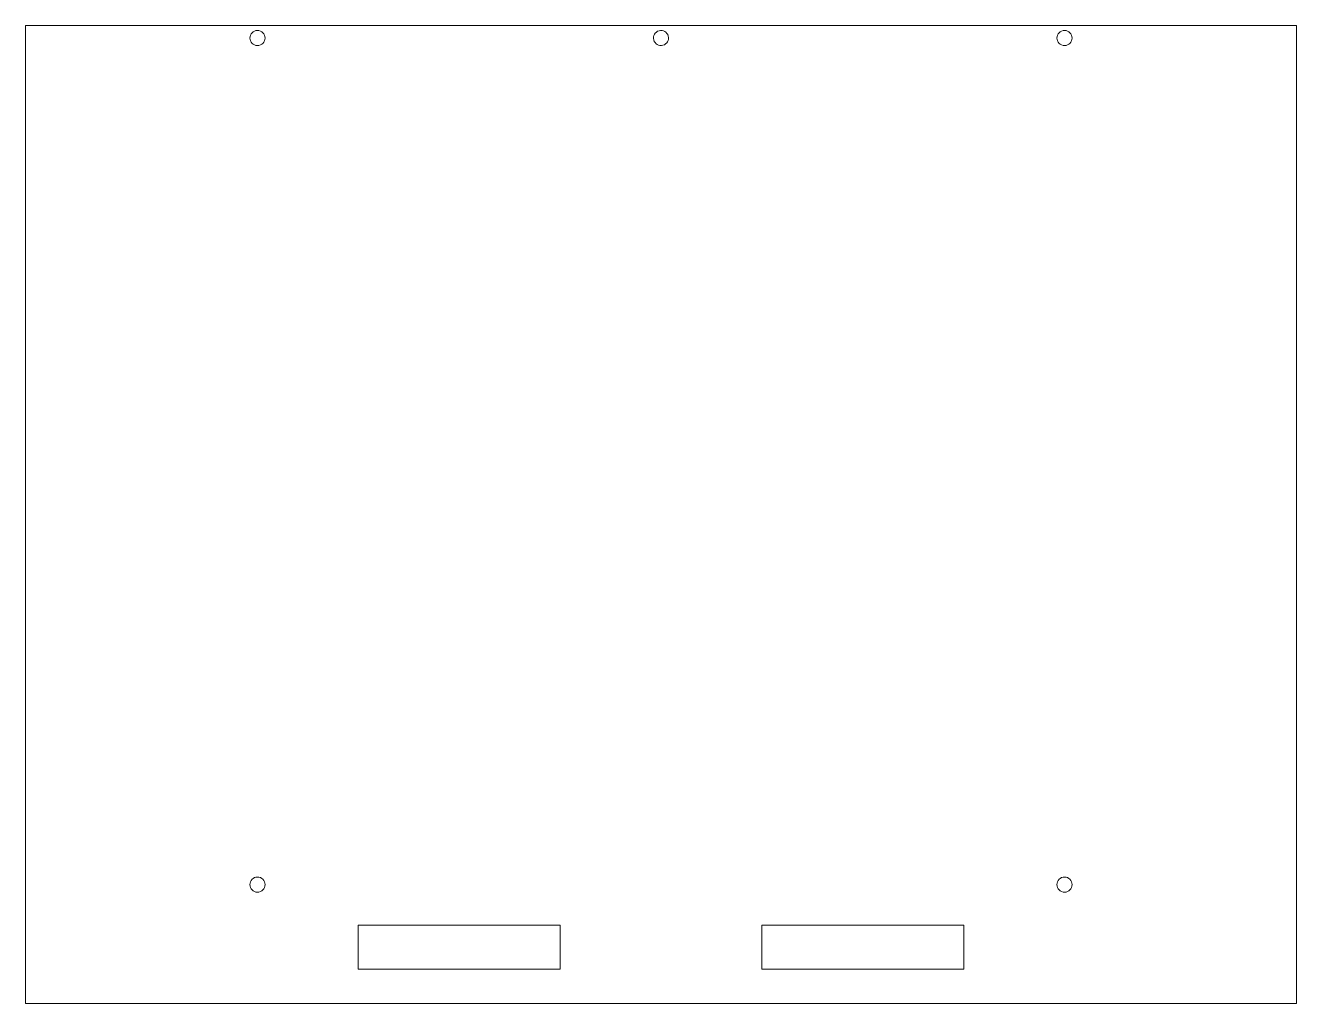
# Model space of a CAD drawing. Header units: centimetres. Extents: x -84 to 49, y -29 to 29.
# Drawn here: x -83.77 to -58.57, y 2.12 to 21.52 of the extents above; entities that cross this region are included whole.
import ezdxf

# ---------------------------------------------------------------- set-up
doc = ezdxf.new("R2010")
doc.units = ezdxf.units.CM
doc.header["$MEASUREMENT"] = 0
doc.layers.add('layer 1', color=7, linetype='Continuous')

msp = doc.modelspace()

# ---------------------------------------------------------------- linework, layer by layer
at = {"layer": 'layer 1', "color": 30, "lineweight": 20}
for points in [[(-83.76678, 21.52134), (-83.76678, 15.31286), (-83.76679, 8.75629), (-83.76679, 2.12133), (-83.76679, 2.12133), (-75.9354, 2.12133), (-66.39818, 2.12133), (-58.56679, 2.12133), (-58.56679, 2.12133), (-58.56679, 8.75629), (-58.56679, 15.31285), (-58.56679, 21.52135), (-58.56679, 21.52135), (-66.8107, 21.52135), (-75.52287, 21.52133), (-83.76678, 21.52134)], [(-79.16679, 21.42134), (-79.2496, 21.42134), (-79.31678, 21.35416), (-79.31679, 21.27135), (-79.31679, 21.27135), (-79.31678, 21.18852), (-79.2496, 21.12134), (-79.16679, 21.12134), (-79.16679, 21.12134), (-79.08398, 21.12134), (-79.01679, 21.18852), (-79.01679, 21.27134), (-79.01679, 21.27134), (-79.01679, 21.35416), (-79.08398, 21.42134), (-79.16679, 21.42134)], [(-71.31167, 21.23252), (-71.3331, 21.31253), (-71.2856, 21.3948), (-71.2056, 21.41623), (-71.2056, 21.41623), (-71.1256, 21.43766), (-71.04332, 21.39017), (-71.02189, 21.31017), (-71.02189, 21.31017), (-71.00046, 21.23017), (-71.04795, 21.14789), (-71.12795, 21.12646), (-71.12795, 21.12646), (-71.20795, 21.10503), (-71.29023, 21.15252), (-71.31167, 21.23252)], [(-63.16679, 21.42135), (-63.24961, 21.42135), (-63.31679, 21.35416), (-63.31679, 21.27135), (-63.31679, 21.27135), (-63.31679, 21.18854), (-63.24961, 21.12135), (-63.16679, 21.12134), (-63.16679, 21.12134), (-63.08397, 21.12136), (-63.01679, 21.18854), (-63.01678, 21.27135), (-63.01678, 21.27135), (-63.01678, 21.35417), (-63.08397, 21.42135), (-63.16679, 21.42135)], [(-79.16679, 4.63058), (-79.2496, 4.63058), (-79.31678, 4.5634), (-79.31679, 4.48059), (-79.31679, 4.48059), (-79.31678, 4.39776), (-79.2496, 4.33058), (-79.16679, 4.33058), (-79.16679, 4.33058), (-79.08398, 4.33058), (-79.01679, 4.39776), (-79.01679, 4.48058), (-79.01679, 4.48058), (-79.01679, 4.5634), (-79.08398, 4.63058), (-79.16679, 4.63058)], [(-63.16679, 4.63058), (-63.24961, 4.63058), (-63.31679, 4.56339), (-63.31679, 4.48058), (-63.31679, 4.48058), (-63.31679, 4.39777), (-63.24961, 4.33058), (-63.16679, 4.33057), (-63.16679, 4.33057), (-63.08397, 4.33059), (-63.01679, 4.39777), (-63.01678, 4.48058), (-63.01678, 4.48058), (-63.01678, 4.5634), (-63.08397, 4.63058), (-63.16679, 4.63058)], [(-73.1668, 3.67664), (-73.1668, 3.67664), (-73.16679, 2.80159), (-73.16679, 2.80159), (-73.16679, 2.80159), (-73.16679, 2.80159), (-77.16725, 2.80159), (-77.16725, 2.80159), (-77.16725, 2.80159), (-77.16725, 2.80159), (-77.16726, 3.67663), (-77.16726, 3.67663), (-77.16726, 3.67663), (-77.16726, 3.67663), (-73.1668, 3.67664), (-73.1668, 3.67664)], [(-65.16633, 3.67664), (-65.16633, 3.67664), (-65.16632, 2.80159), (-65.16632, 2.80159), (-65.16632, 2.80159), (-65.16632, 2.80159), (-69.16678, 2.80159), (-69.16678, 2.80159), (-69.16678, 2.80159), (-69.16678, 2.80159), (-69.16679, 3.67663), (-69.16679, 3.67663), (-69.16679, 3.67663), (-69.16679, 3.67663), (-65.16633, 3.67664), (-65.16633, 3.67664)]]:
    msp.add_open_spline(points, degree=3, knots=[0, 0, 0, 0, 0.25, 0.25, 0.25, 0.25, 0.5, 0.5, 0.5, 0.5, 0.75, 0.75, 0.75, 0.75, 1, 1, 1, 1], dxfattribs=at)

doc.saveas('drawing.dxf')
